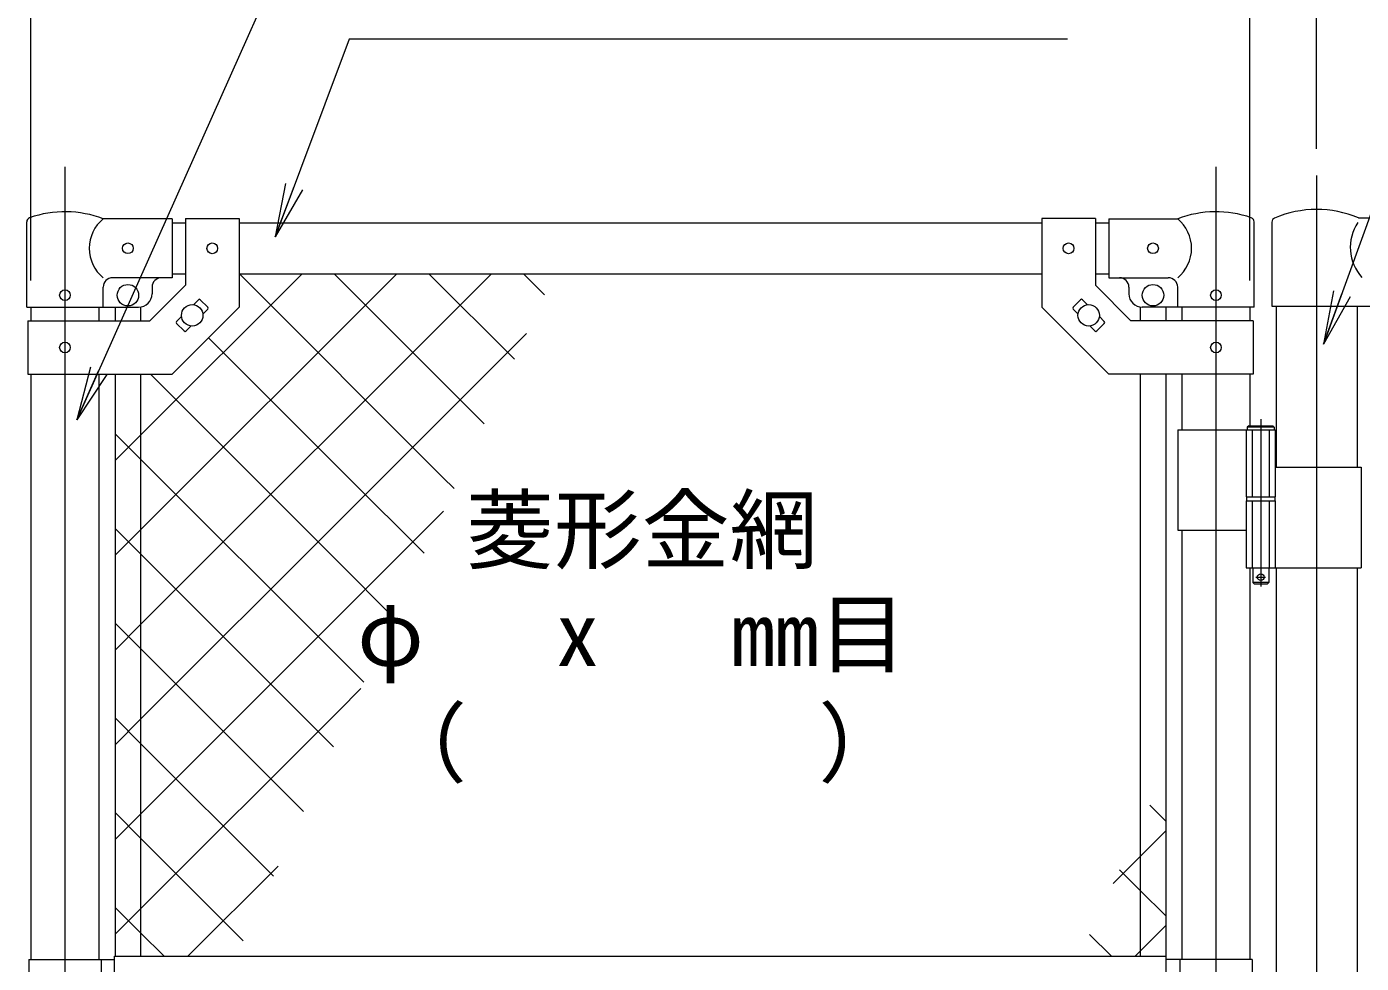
# Model space of a CAD drawing. Units: millimetres, scale not verified. Extents: x -4200 to 4200, y -2970 to 2970.
# Drawn here: x -2564 to -1568, y 609 to 1308 of the extents above; entities that cross this region are included whole.
import ezdxf
from ezdxf.enums import TextEntityAlignment as Align

# ---------------------------------------------------------------- set-up
doc = ezdxf.new("R2010")
doc.units = ezdxf.units.MM
doc.header["$LTSCALE"] = 20
doc.linetypes.add('DASHED', pattern=[7.5, 6, -1.5])
doc.linetypes.add('USER1', pattern=[50.8, 31.75, -6.35, 6.35, -6.35])
for name, color, linetype, lineweight in [('0-1_D-BMK', 2, 'USER1', 13), ('0-2_D-STR1', 1, 'Continuous', 18), ('0-3_D-STR3', 3, 'Continuous', 13), ('0-4_D-STR-DIM', 7, 'Continuous', 9), ('0-5_0', 3, 'Continuous', 18), ('0-6_D-STR-TXT', 7, 'Continuous', 9), ('0-7_D-STR2', 7, 'Continuous', 9)]:
    doc.layers.add(name, color=color, linetype=linetype, lineweight=lineweight)
doc.styles.add('ＭＳ ゴシック', font='')
doc.styles.get('ＭＳ ゴシック').set_extended_font_data('MS Gothic')

# ---------------------------------------------------------------- blocks, each defined once
blk = doc.blocks.new('_Open')
at = {"layer": '0-5_0', "color": 7, "lineweight": 9}
blk.add_line((-20, 3.33), (0, 0), dxfattribs=at)
blk.add_lwpolyline([(-20, -3.33), (0, 0), (-20, 0)], dxfattribs=at)

msp = doc.modelspace()

# ---------------------------------------------------------------- linework, layer by layer
at = {"layer": '0-1_D-BMK'}
for p, q in [((-2535.9, 1203.1), (-2535.9, -35.29)), ((-2535.9, 1203.1), (-2535.9, -35.29)), ((-1676.7, 1203.1), (-1676.7, -35.29)), ((-1676.7, 1203.1), (-1676.7, -35.29)), ((-1601.55, 1196.61), (-1601.55, -120.04)), ((-1601.55, 1196.61), (-1601.55, -120.04)), ((-1643.28, 1014.79), (-1643.28, 889.9)), ((-1643.28, 1014.79), (-1643.28, 889.9)), ((-1646.9, 896.87), (-1639.65, 896.87)), ((-1646.9, 896.87), (-1639.65, 896.87))]:
    msp.add_line(p, q, dxfattribs=at)
at = {"layer": '0-2_D-STR1'}
for p, q in [((-2455.9, 1161.37), (-2445.9, 1161.37)), ((-2455.9, 1161.37), (-2445.9, 1161.37)), ((-2405.9, 1161.37), (-1806.7, 1161.37)), ((-2405.9, 1161.37), (-1806.7, 1161.37)), ((-1766.7, 1161.37), (-1756.7, 1161.37)), ((-1766.7, 1161.37), (-1756.7, 1161.37)), ((-2455.9, 1123.37), (-2445.9, 1123.37)), ((-2455.9, 1123.37), (-2445.9, 1123.37)), ((-2405.9, 1123.37), (-1806.7, 1123.37)), ((-2405.9, 1123.37), (-1806.7, 1123.37)), ((-1766.7, 1123.37), (-1756.7, 1123.37)), ((-1766.7, 1123.37), (-1756.7, 1123.37)), ((-2561.3, 1098.37), (-2561.3, 1088.32)), ((-2561.3, 1098.37), (-2561.3, 1088.32)), ((-2510.5, 1098.37), (-2510.5, 1088.32)), ((-2510.5, 1098.37), (-2510.5, 1088.32)), ((-1702.1, 1098.37), (-1702.1, 1088.32)), ((-1702.1, 1098.37), (-1702.1, 1088.32)), ((-1651.3, 1098.37), (-1651.3, 1088.32)), ((-1651.3, 1098.37), (-1651.3, 1088.32)), ((-1631.8, 1099.07), (-1631.8, 978.87)), ((-1631.8, 1099.07), (-1631.8, 978.87)), ((-1571.3, 1099.07), (-1571.3, 978.87)), ((-1571.3, 1099.07), (-1571.3, 978.87)), ((-2561.3, 1048.32), (-2561.3, 611.37)), ((-2561.3, 1048.32), (-2561.3, 611.37)), ((-2510.5, 1048.32), (-2510.5, 611.37)), ((-2510.5, 1048.32), (-2510.5, 611.37)), ((-1702.1, 1048.32), (-1702.1, 1006.87)), ((-1702.1, 1048.32), (-1702.1, 1006.87)), ((-1651.3, 1048.32), (-1651.3, 1009.87)), ((-1651.3, 1048.32), (-1651.3, 1009.87)), ((-1702.1, 931.87), (-1702.1, 611.37)), ((-1702.1, 931.87), (-1702.1, 611.37)), ((-1651.3, 903.87), (-1651.3, 611.37)), ((-1651.3, 903.87), (-1651.3, 611.37)), ((-1631.8, 903.87), (-1631.8, 596.87)), ((-1631.8, 903.87), (-1631.8, 596.87)), ((-1571.3, 903.87), (-1571.3, 596.87)), ((-1571.3, 903.87), (-1571.3, 596.87))]:
    msp.add_line(p, q, dxfattribs=at)
at = {"layer": '0-3_D-STR3'}
for p, q in [((-2564.45, 1098.37), (-2564.45, 1162.06)), ((-2564.45, 1098.37), (-2564.45, 1162.06)), ((-2455.9, 1164.37), (-2507.35, 1164.37)), ((-2455.9, 1164.37), (-2507.35, 1164.37)), ((-2455.9, 1164.37), (-2455.9, 1120.37)), ((-2455.9, 1164.37), (-2455.9, 1120.37)), ((-2445.9, 1164.57), (-2445.9, 1114.89)), ((-2445.9, 1164.57), (-2405.9, 1164.57)), ((-2445.9, 1164.57), (-2445.9, 1114.89)), ((-2445.9, 1164.57), (-2405.9, 1164.57)), ((-2405.9, 1164.57), (-2405.9, 1098.32)), ((-2405.9, 1164.57), (-2405.9, 1098.32)), ((-1806.7, 1164.57), (-1806.7, 1098.32)), ((-1766.7, 1164.57), (-1806.7, 1164.57)), ((-1806.7, 1164.57), (-1806.7, 1098.32)), ((-1766.7, 1164.57), (-1806.7, 1164.57)), ((-1766.7, 1164.57), (-1766.7, 1114.89)), ((-1766.7, 1164.57), (-1766.7, 1114.89)), ((-1756.7, 1164.37), (-1705.25, 1164.37)), ((-1756.7, 1164.37), (-1756.7, 1120.37)), ((-1756.7, 1164.37), (-1705.25, 1164.37)), ((-1756.7, 1164.37), (-1756.7, 1120.37)), ((-1648.15, 1098.37), (-1648.15, 1162.06)), ((-1648.15, 1098.37), (-1648.15, 1162.06)), ((-1634.95, 1161.92), (-1634.95, 1099.07)), ((-1634.95, 1161.92), (-1634.95, 1099.07)), ((-1570.41, 1165.07), (-1521.55, 1165.07)), ((-1570.41, 1165.07), (-1521.55, 1165.07)), ((-2455.9, 1120.37), (-2500.35, 1120.37)), ((-2455.9, 1120.37), (-2500.35, 1120.37)), ((-1756.7, 1120.37), (-1712.25, 1120.37)), ((-1756.7, 1120.37), (-1712.25, 1120.37)), ((-2507.35, 1098.37), (-2507.35, 1113.37)), ((-2507.35, 1098.37), (-2507.35, 1113.37)), ((-2472.46, 1088.32), (-2445.9, 1114.89)), ((-2472.46, 1088.32), (-2445.9, 1114.89)), ((-2470.9, 1113.37), (-2470.9, 1108.37)), ((-2470.9, 1113.37), (-2470.9, 1108.37)), ((-1740.13, 1088.32), (-1766.7, 1114.89)), ((-1740.13, 1088.32), (-1766.7, 1114.89)), ((-1741.7, 1113.37), (-1741.7, 1108.37)), ((-1741.7, 1113.37), (-1741.7, 1108.37)), ((-1705.25, 1098.37), (-1705.25, 1113.37)), ((-1705.25, 1098.37), (-1705.25, 1113.37)), ((-2564.45, 1098.37), (-2507.35, 1098.37)), ((-2564.45, 1098.37), (-2507.35, 1098.37)), ((-2507.35, 1098.37), (-2480.9, 1098.37)), ((-2507.35, 1098.37), (-2480.9, 1098.37)), ((-2498.4, 1098.37), (-2498.4, 1088.32)), ((-2498.4, 1098.37), (-2498.4, 1088.32)), ((-2479.4, 1098.37), (-2479.4, 1088.32)), ((-2479.4, 1098.37), (-2479.4, 1088.32)), ((-2440.02, 1100.27), (-2436.3, 1103.98)), ((-2440.02, 1100.27), (-2436.3, 1103.98)), ((-2434.89, 1103.98), (-2429.23, 1098.33)), ((-2434.89, 1103.98), (-2429.23, 1098.33)), ((-2432.94, 1093.2), (-2429.23, 1096.91)), ((-2432.94, 1093.2), (-2429.23, 1096.91)), ((-1777.71, 1103.98), (-1783.36, 1098.33)), ((-1777.71, 1103.98), (-1783.36, 1098.33)), ((-1779.65, 1093.2), (-1783.36, 1096.91)), ((-1779.65, 1093.2), (-1783.36, 1096.91)), ((-1772.58, 1100.27), (-1776.29, 1103.98)), ((-1772.58, 1100.27), (-1776.29, 1103.98)), ((-1733.2, 1098.37), (-1733.2, 1088.32)), ((-1733.2, 1098.37), (-1733.2, 1088.32)), ((-1705.25, 1098.37), (-1731.7, 1098.37)), ((-1705.25, 1098.37), (-1731.7, 1098.37)), ((-1714.2, 1098.37), (-1714.2, 1088.32)), ((-1714.2, 1098.37), (-1714.2, 1088.32)), ((-1648.15, 1098.37), (-1705.25, 1098.37)), ((-1648.15, 1098.37), (-1705.25, 1098.37)), ((-1634.95, 1099.07), (-1546.55, 1099.07)), ((-1634.95, 1099.07), (-1546.55, 1099.07)), ((-2563.6, 1088.32), (-2472.46, 1088.32)), ((-2563.6, 1088.32), (-2563.6, 1048.32)), ((-2563.6, 1088.32), (-2472.46, 1088.32)), ((-2563.6, 1088.32), (-2563.6, 1048.32)), ((-2452.56, 1087.72), (-2448.85, 1091.44)), ((-2452.56, 1087.72), (-2448.85, 1091.44)), ((-2452.56, 1086.31), (-2446.91, 1080.65)), ((-2452.56, 1086.31), (-2446.91, 1080.65)), ((-1760.03, 1086.31), (-1765.69, 1080.65)), ((-1760.03, 1086.31), (-1765.69, 1080.65)), ((-1760.03, 1087.72), (-1763.74, 1091.44)), ((-1760.03, 1087.72), (-1763.74, 1091.44)), ((-1649, 1088.32), (-1740.13, 1088.32)), ((-1649, 1088.32), (-1740.13, 1088.32)), ((-1649, 1088.32), (-1649, 1048.32)), ((-1649, 1088.32), (-1649, 1048.32)), ((-2445.49, 1080.65), (-2441.78, 1084.37)), ((-2445.49, 1080.65), (-2441.78, 1084.37)), ((-1767.1, 1080.65), (-1770.82, 1084.37)), ((-1767.1, 1080.65), (-1770.82, 1084.37)), ((-2498.4, 1048.32), (-2498.4, 613.87)), ((-2498.4, 1048.32), (-2498.4, 613.87)), ((-2479.4, 1048.32), (-2479.4, 613.87)), ((-2479.4, 1048.32), (-2479.4, 613.87)), ((-1733.2, 1048.32), (-1733.2, 613.87)), ((-1733.2, 1048.32), (-1733.2, 613.87)), ((-1714.2, 1048.32), (-1714.2, 613.87)), ((-1714.2, 1048.32), (-1714.2, 613.87)), ((-1705.25, 1006.87), (-1705.25, 931.87)), ((-1705.25, 1006.87), (-1632.48, 1006.87)), ((-1705.25, 1006.87), (-1705.25, 931.87)), ((-1705.25, 1006.87), (-1632.48, 1006.87)), ((-1654.08, 1006.87), (-1654.08, 956.87)), ((-1654.08, 1006.87), (-1654.08, 956.87)), ((-1633.28, 1008.87), (-1653.28, 1008.87)), ((-1633.28, 1008.87), (-1653.28, 1008.87)), ((-1652.28, 1009.87), (-1634.28, 1009.87)), ((-1652.28, 1009.87), (-1634.28, 1009.87)), ((-1633.28, 1008.87), (-1634.28, 1009.87)), ((-1633.28, 1008.87), (-1634.28, 1009.87)), ((-1633.28, 1008.87), (-1633.28, 1006.87)), ((-1633.28, 1008.87), (-1633.28, 1006.87)), ((-1632.48, 1006.87), (-1632.48, 956.87)), ((-1632.48, 1006.87), (-1632.48, 956.87)), ((-1632.48, 978.87), (-1568.25, 978.87)), ((-1632.48, 978.87), (-1568.25, 978.87)), ((-1568.25, 978.87), (-1568.25, 903.87)), ((-1568.25, 978.87), (-1568.25, 903.87)), ((-1654.08, 956.87), (-1632.48, 956.87)), ((-1654.08, 956.87), (-1632.48, 956.87)), ((-1653.78, 956.87), (-1653.78, 953.87)), ((-1653.78, 956.87), (-1653.78, 953.87)), ((-1632.78, 956.87), (-1632.78, 953.87)), ((-1632.78, 956.87), (-1632.78, 953.87)), ((-1654.08, 953.87), (-1632.48, 953.87)), ((-1654.08, 953.87), (-1654.08, 903.87)), ((-1654.08, 953.87), (-1632.48, 953.87)), ((-1654.08, 953.87), (-1654.08, 903.87)), ((-1653.78, 953.87), (-1632.78, 953.87)), ((-1653.78, 953.87), (-1632.78, 953.87)), ((-1632.48, 953.87), (-1632.48, 903.87)), ((-1632.48, 953.87), (-1632.48, 903.87)), ((-1705.25, 931.87), (-1654.3, 931.87)), ((-1705.25, 931.87), (-1654.3, 931.87)), ((-1654.08, 903.87), (-1568.25, 903.87)), ((-1654.08, 903.87), (-1568.25, 903.87)), ((-1649.28, 903.87), (-1649.28, 892.87)), ((-1649.28, 903.87), (-1649.28, 892.87)), ((-1648.28, 891.87), (-1649.28, 892.87)), ((-1648.28, 891.87), (-1649.28, 892.87)), ((-1648.28, 891.87), (-1638.28, 891.87)), ((-1648.28, 891.87), (-1638.28, 891.87)), ((-1638.28, 891.87), (-1637.28, 892.87)), ((-1638.28, 891.87), (-1637.28, 892.87)), ((-2562.9, 611.37), (-2562.9, 592.87)), ((-2562.9, 611.37), (-2498.8, 611.37)), ((-2562.9, 611.37), (-2562.9, 592.87)), ((-2562.9, 611.37), (-2498.8, 611.37)), ((-2508.9, 611.37), (-2508.9, 592.87)), ((-2508.9, 611.37), (-2508.9, 592.87)), ((-2498.8, 613.87), (-1713.8, 613.87)), ((-2498.8, 592.87), (-2498.8, 613.87)), ((-2498.8, 613.87), (-1713.8, 613.87)), ((-2498.8, 592.87), (-2498.8, 613.87)), ((-1713.8, 558.87), (-1713.8, 613.87)), ((-1713.8, 558.87), (-1713.8, 613.87)), ((-1649.7, 611.37), (-1713.8, 611.37)), ((-1649.7, 611.37), (-1713.8, 611.37)), ((-1703.7, 611.37), (-1703.7, 561.37)), ((-1703.7, 611.37), (-1703.7, 561.37)), ((-1649.7, 611.37), (-1649.7, 561.37)), ((-1649.7, 611.37), (-1649.7, 561.37))]:
    msp.add_line(p, q, dxfattribs=at)
at = {"layer": '0-3_D-STR3', "linetype": 'DASHED'}
for p, q in [((-1649.58, 1006.87), (-1649.58, 956.87)), ((-1649.58, 1006.87), (-1649.58, 956.87)), ((-1636.98, 1006.87), (-1636.98, 956.87)), ((-1636.98, 1006.87), (-1636.98, 956.87)), ((-1649.58, 953.87), (-1649.58, 903.87)), ((-1649.58, 953.87), (-1649.58, 903.87)), ((-1636.98, 953.87), (-1636.98, 903.87)), ((-1636.98, 953.87), (-1636.98, 903.87))]:
    msp.add_line(p, q, dxfattribs=at)
at = {"layer": '0-3_D-STR3'}
for points in [[(-2563.6, 1048.32), (-2455.9, 1048.32), (-2405.9, 1098.32)], [(-2563.6, 1048.32), (-2455.9, 1048.32), (-2405.9, 1098.32)], [(-1649, 1048.32), (-1756.7, 1048.32), (-1806.7, 1098.32)], [(-1649, 1048.32), (-1756.7, 1048.32), (-1806.7, 1098.32)], [(-1652.28, 1009.87), (-1653.28, 1008.87), (-1653.28, 1006.87)], [(-1652.28, 1009.87), (-1653.28, 1008.87), (-1653.28, 1006.87)], [(-1637.28, 903.87), (-1637.28, 892.87), (-1649.28, 892.87)], [(-1637.28, 903.87), (-1637.28, 892.87), (-1649.28, 892.87)]]:
    msp.add_lwpolyline(points, dxfattribs=at)
for centre, radius in [((-2488.9, 1142.37), 4), ((-2488.9, 1142.37), 4), ((-2425.9, 1142.32), 4), ((-2425.9, 1142.32), 4), ((-1786.7, 1142.32), 4), ((-1786.7, 1142.32), 4), ((-1723.7, 1142.37), 4), ((-1723.7, 1142.37), 4), ((-2535.9, 1107.37), 4), ((-2535.9, 1107.37), 4), ((-2488.9, 1107.37), 8), ((-2488.9, 1107.37), 8), ((-1723.7, 1107.37), 8), ((-1723.7, 1107.37), 8), ((-1676.7, 1107.37), 4), ((-1676.7, 1107.37), 4), ((-2440.9, 1092.32), 8), ((-2440.9, 1092.32), 8), ((-1771.7, 1092.32), 8), ((-1771.7, 1092.32), 8), ((-2535.9, 1068.32), 4), ((-2535.9, 1068.32), 4), ((-1676.7, 1068.32), 4), ((-1676.7, 1068.32), 4), ((-1643.28, 896.87), 2.5), ((-1643.28, 896.87), 2.5)]:
    msp.add_circle(centre, radius, dxfattribs=at)
for centre, radius, start, end in [((-2535.9, 1089.64), 80, 69.0916, 109.22051), ((-2535.9, 1089.64), 80, 69.0916, 109.22051), ((-1676.7, 1089.64), 80, 70.77949, 110.9084), ((-1676.7, 1089.64), 80, 70.77949, 110.9084), ((-1601.55, 1091.37), 80, 67.09875, 113.10629), ((-1601.55, 1091.37), 80, 67.09875, 113.10629), ((-2561.15, 1162.06), 3.3, 109.22051, 180), ((-2561.15, 1162.06), 3.3, 109.22051, 180), ((-2489.15, 1142.37), 28.55, 129.59418, 230.40582), ((-2489.15, 1142.37), 28.55, 129.59418, 230.40582), ((-1723.44, 1142.37), 28.55, 309.59418, 50.40582), ((-1723.44, 1142.37), 28.55, 309.59418, 50.40582), ((-1651.45, 1162.06), 3.3, 0, 70.77949), ((-1651.45, 1162.06), 3.3, 0, 70.77949), ((-1631.65, 1161.92), 3.3, 113.10629, 180), ((-1631.65, 1161.92), 3.3, 113.10629, 180), ((-1543.02, 1143.12), 33.4, 146.35914, 222.2959), ((-1543.02, 1143.12), 33.4, 146.35914, 222.2959), ((-2500.35, 1113.37), 7, 90, 180), ((-2500.35, 1113.37), 7, 90, 180), ((-2463.9, 1113.37), 7, 90, 180), ((-2463.9, 1113.37), 7, 90, 180), ((-1748.7, 1113.37), 7, 0, 90), ((-1748.7, 1113.37), 7, 0, 90), ((-1712.25, 1113.37), 7, 0, 90), ((-1712.25, 1113.37), 7, 0, 90), ((-2480.9, 1108.37), 10, 270, 0), ((-2480.9, 1108.37), 10, 270, 0), ((-1731.7, 1108.37), 10, 180, 270), ((-1731.7, 1108.37), 10, 180, 270), ((-2435.59, 1103.28), 1, 45, 135), ((-2435.59, 1103.28), 1, 45, 135), ((-2429.94, 1097.62), 1, 315, 45), ((-2429.94, 1097.62), 1, 315, 45), ((-1782.66, 1097.62), 1, 135, 225), ((-1782.66, 1097.62), 1, 135, 225), ((-1777, 1103.28), 1, 45, 135), ((-1777, 1103.28), 1, 45, 135), ((-2451.86, 1087.01), 1, 135, 225), ((-2451.86, 1087.01), 1, 135, 225), ((-1760.74, 1087.01), 1, 315, 45), ((-1760.74, 1087.01), 1, 315, 45), ((-2446.2, 1081.36), 1, 225, 315), ((-2446.2, 1081.36), 1, 225, 315), ((-1766.39, 1081.36), 1, 225, 315), ((-1766.39, 1081.36), 1, 225, 315)]:
    msp.add_arc(centre, radius, start, end, dxfattribs=at)
at = {"layer": '0-4_D-STR-DIM'}
for p, q in [((-1601.55, 1216.61), (-1601.55, 1671.37)), ((-1601.55, 1216.61), (-1601.55, 1671.37)), ((-2561.3, 1118.37), (-2561.3, 1551.37)), ((-2561.3, 1118.37), (-2561.3, 1551.37)), ((-1651.3, 1118.37), (-1651.3, 1551.37)), ((-1651.3, 1118.37), (-1651.3, 1551.37))]:
    msp.add_line(p, q, dxfattribs=at)
at = {"layer": '0-6_D-STR-TXT'}
for points in [[(-1816.38, 1405.49), (-2352.58, 1405.49), (-2526.26, 1016.15)], [(-1816.38, 1405.49), (-2352.58, 1405.49), (-2526.26, 1016.15)], [(-1787.47, 1298.46), (-2323.67, 1298.46), (-2378.23, 1152.8)], [(-1787.47, 1298.46), (-2323.67, 1298.46), (-2378.23, 1152.8)], [(-980.65, 1298.46), (-1513.81, 1298.46), (-1595.74, 1072.73)], [(-980.65, 1298.46), (-1513.81, 1298.46), (-1595.74, 1072.73)]]:
    msp.add_lwpolyline(points, dxfattribs=at)
at = {"layer": '0-7_D-STR2'}
for p, q in [((-2479.4, 1002.89), (-2358.92, 1123.37)), ((-2479.4, 932.18), (-2288.21, 1123.37)), ((-2479.4, 861.47), (-2217.5, 1123.37)), ((-2479.4, 1002.89), (-2358.92, 1123.37)), ((-2479.4, 932.18), (-2288.21, 1123.37)), ((-2479.4, 861.47), (-2217.5, 1123.37)), ((-2222.89, 1011.27), (-2334.98, 1123.37)), ((-2222.89, 1011.27), (-2334.98, 1123.37)), ((-2200.4, 1059.5), (-2264.27, 1123.37)), ((-2200.4, 1059.5), (-2264.27, 1123.37)), ((-2177.92, 1107.72), (-2193.56, 1123.37)), ((-2177.92, 1107.72), (-2193.56, 1123.37)), ((-2498.4, 983.89), (-2479.4, 1002.89)), ((-2498.4, 983.89), (-2479.4, 1002.89)), ((-2331.55, 867.9), (-2253.22, 946.22)), ((-2331.55, 867.9), (-2253.22, 946.22)), ((-2479.4, 914.23), (-2498.4, 933.23)), ((-2479.4, 914.23), (-2498.4, 933.23)), ((-2498.4, 913.18), (-2479.4, 932.18)), ((-2498.4, 913.18), (-2479.4, 932.18)), ((-2335.32, 770.16), (-2479.4, 914.23)), ((-2335.32, 770.16), (-2479.4, 914.23)), ((-2479.4, 720.05), (-2331.55, 867.9)), ((-2479.4, 720.05), (-2331.55, 867.9)), ((-2479.4, 843.52), (-2498.4, 862.52)), ((-2479.4, 843.52), (-2498.4, 862.52)), ((-2498.4, 842.47), (-2479.4, 861.47)), ((-2498.4, 842.47), (-2479.4, 861.47)), ((-2357.81, 721.93), (-2479.4, 843.52)), ((-2357.81, 721.93), (-2479.4, 843.52)), ((-2331.55, 797.19), (-2315.01, 813.73)), ((-2331.55, 797.19), (-2315.01, 813.73)), ((-2479.4, 649.34), (-2331.55, 797.19)), ((-2479.4, 649.34), (-2331.55, 797.19)), ((-2479.4, 772.8), (-2498.4, 791.8)), ((-2479.4, 772.8), (-2498.4, 791.8)), ((-2380.3, 673.71), (-2479.4, 772.8)), ((-2380.3, 673.71), (-2479.4, 772.8)), ((-2479.4, 702.09), (-2498.4, 721.09)), ((-2479.4, 702.09), (-2498.4, 721.09)), ((-2498.4, 701.05), (-2479.4, 720.05)), ((-2498.4, 701.05), (-2479.4, 720.05)), ((-1714.2, 714.71), (-1726.15, 726.66)), ((-1714.2, 714.71), (-1726.15, 726.66)), ((-2402.79, 625.48), (-2479.4, 702.09)), ((-2402.79, 625.48), (-2479.4, 702.09)), ((-2444.16, 613.87), (-2376.79, 681.23)), ((-2444.16, 613.87), (-2376.79, 681.23)), ((-2498.4, 630.34), (-2479.4, 649.34)), ((-2498.4, 630.34), (-2479.4, 649.34)), ((-1754.77, 613.87), (-1771.12, 630.21)), ((-1754.77, 613.87), (-1771.12, 630.21))]:
    msp.add_line(p, q, dxfattribs=at)
for points in [[(-2245.38, 963.05), (-2253.69, 971.37), (-2405.69, 1123.37)], [(-2245.38, 963.05), (-2253.69, 971.37), (-2405.69, 1123.37)], [(-2498.4, 771.76), (-2479.4, 790.76), (-2331.55, 938.61), (-2298.79, 971.37), (-2191.44, 1078.71)], [(-2498.4, 771.76), (-2479.4, 790.76), (-2331.55, 938.61), (-2298.79, 971.37), (-2191.44, 1078.71)], [(-2267.86, 914.83), (-2324.41, 971.37), (-2428.63, 1075.59)], [(-2267.86, 914.83), (-2324.41, 971.37), (-2428.63, 1075.59)], [(-2290.35, 866.6), (-2331.55, 907.8), (-2472.07, 1048.32)], [(-2290.35, 866.6), (-2331.55, 907.8), (-2472.07, 1048.32)], [(-2312.84, 818.38), (-2331.55, 837.09), (-2479.4, 984.94), (-2498.4, 1003.94)], [(-2312.84, 818.38), (-2331.55, 837.09), (-2479.4, 984.94), (-2498.4, 1003.94)], [(-1753.39, 668.24), (-1733.2, 688.43), (-1714.2, 707.43)], [(-1753.39, 668.24), (-1733.2, 688.43), (-1714.2, 707.43)], [(-1714.2, 644), (-1733.2, 663), (-1748.63, 678.44)], [(-1714.2, 644), (-1733.2, 663), (-1748.63, 678.44)], [(-2461.88, 613.87), (-2479.4, 631.38), (-2498.4, 650.38)], [(-2461.88, 613.87), (-2479.4, 631.38), (-2498.4, 650.38)], [(-1737.05, 613.87), (-1733.2, 617.72), (-1714.2, 636.72)], [(-1737.05, 613.87), (-1733.2, 617.72), (-1714.2, 636.72)]]:
    msp.add_lwpolyline(points, dxfattribs=at)

# ---------------------------------------------------------------- block references
at = {"layer": '0-6_D-STR-TXT', "xscale": 2, "yscale": 2}
for p, rotation in [((-2378.93, 1150.93), 249.46512), ((-2378.93, 1150.93), 249.46512), ((-1596.42, 1070.85), 250.05227), ((-1596.42, 1070.85), 250.05227), ((-2527.07, 1014.32), 245.95896), ((-2527.07, 1014.32), 245.95896)]:
    msp.add_blockref('_Open', p, dxfattribs=dict(at, rotation=rotation))

# ---------------------------------------------------------------- texts
at = {"layer": '0-6_D-STR-TXT', "style": 'ＭＳ ゴシック'}
for s, p in [('菱形金網', (-2236.5, 893.77)), ('菱形金網', (-2236.5, 893.77)), ('φ\u3000 x\u3000 mm目', (-2317.71, 816.18)), ('φ\u3000 x\u3000 mm目', (-2317.71, 816.18)), ('（\u3000\u3000\u3000\u3000）', (-2301.47, 734.53)), ('（\u3000\u3000\u3000\u3000）', (-2301.47, 734.53))]:
    msp.add_text(s, height=48.09, dxfattribs=at).set_placement(p, align=Align.BOTTOM_LEFT)

doc.saveas('drawing.dxf')
